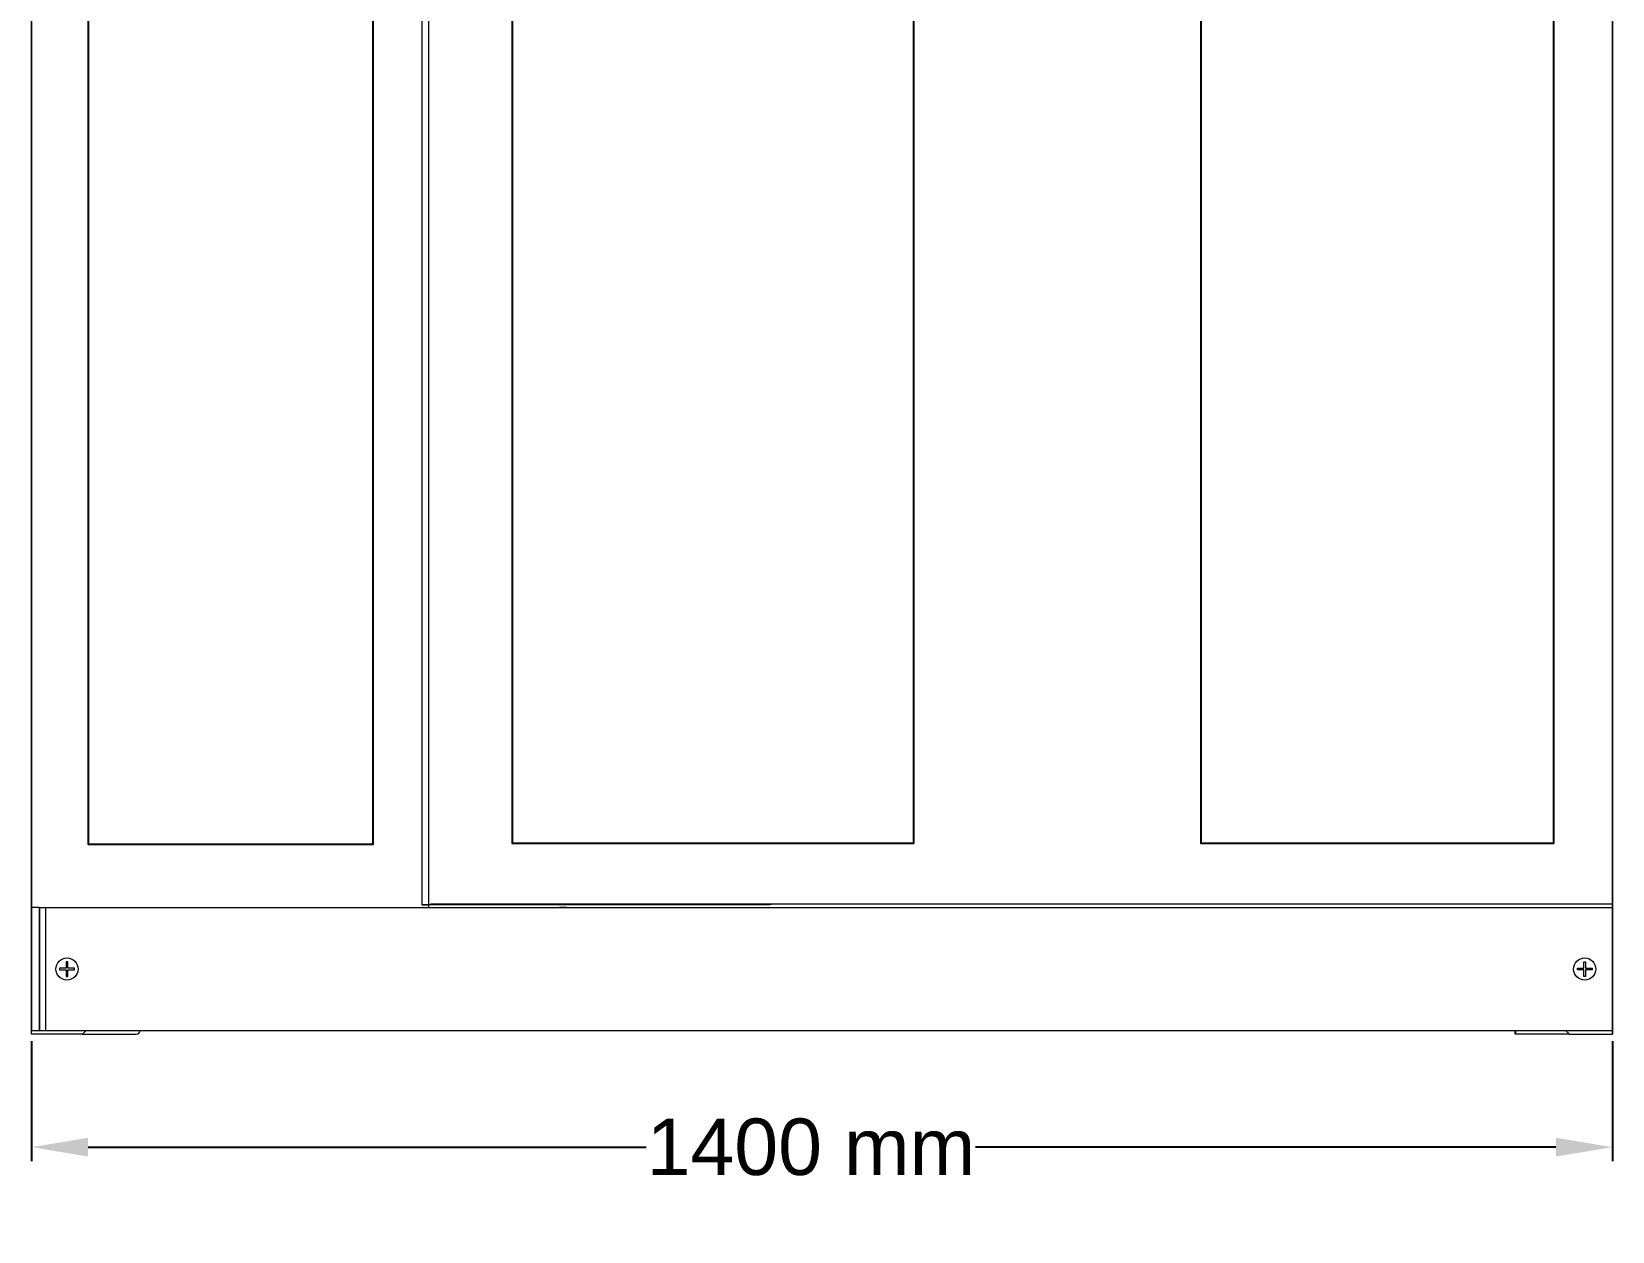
# Model space of a CAD drawing. Header units: millimetres. Extents: x 0 to 140, y -17 to 195.
# Drawn here: x 0 to 140, y -17.5 to 88.8 of the extents above; entities that cross this region are included whole.
import ezdxf

# ---------------------------------------------------------------- set-up
doc = ezdxf.new("R2010")
doc.units = ezdxf.units.MM
doc.layers.add('Visible (ANSI)', color=7, linetype='Continuous', lineweight=50)
doc.styles.get("Standard").update_dxf_attribs({"font": 'arial.ttf'})
doc.dimstyles.new('ISO-25', dxfattribs={"dimtxt": 2.5, "dimasz": 2.5, "dimexe": 1.25, "dimexo": 0.625, "dimtad": 1, "dimtxsty": 'Standard', "dimcen": 2.5, "dimadec": 0, "dimazin": 0, "dimtfac": 1, "dimtmove": 0, "dimatfit": 3, "dimfxl": 1, "dimarcsym": 0})

# ---------------------------------------------------------------- blocks, each defined once
blk = doc.blocks.new('*D5')
at = {"color": 0, "lineweight": -2, "transparency": 16777216}
for p, q in [((0, -0.62), (0, -11.25)), ((140, -0.62), (140, -11.25)), ((5, -10), (54.44, -10)), ((135, -10), (83.59, -10))]:
    blk.add_line(p, q, dxfattribs=at)
at = {"color": 0, "transparency": 16777216}
for points in [[(5, -9.17), (5, -10.83), (0, -10)], [(135, -9.17), (135, -10.83), (140, -10)]]:
    blk.add_solid(points, dxfattribs=at)
at = {"layer": 'Defpoints', "color": 0, "transparency": 16777216}
for p in [(0, 0), (140, 0), (140, -10)]:
    blk.add_point(p, dxfattribs=at)
at = {"color": 0, "lineweight": 15, "transparency": 16777216, "insert": (69.02, -10), "char_height": 5, "attachment_point": 5}
blk.add_mtext('1400 mm', dxfattribs=at)

msp = doc.modelspace()

# ---------------------------------------------------------------- linework, layer by layer
at = {"color": 0, "linetype": 'ByBlock', "lineweight": 15}
for p, q in [((0, 0.313), (0, 194.996)), ((0.01, 0.327), (0.01, 194.996)), ((34.546, 194.996), (34.546, 11.454)), ((35.177, 11.456), (35.177, 194.996)), ((0.667, 11.215), (0.667, 0.327)), ((0.721, 0.327), (0.721, 11.215)), ((1.215, 11.215), (1.215, 0.327)), ((34.546, 11.487), (65.392, 11.487)), ((34.546, 11.454), (35.155, 11.454)), ((35.177, 11.215), (35.177, 11.456)), ((35.377, 11.541), (139.997, 11.541)), ((46.739, 11.215), (139.942, 11.215)), ((47.36, 11.215), (46.739, 11.215)), ((3.053, 5.852), (2.482, 5.852)), ((2.482, 5.852), (2.482, 5.689)), ((2.482, 5.689), (3.053, 5.689)), ((3.217, 6.424), (3.053, 6.424)), ((3.053, 6.424), (3.053, 5.852)), ((3.053, 5.689), (3.053, 5.117)), ((3.217, 5.852), (3.217, 6.424)), ((3.788, 5.852), (3.217, 5.852)), ((3.217, 5.689), (3.788, 5.689)), ((3.217, 5.117), (3.217, 5.689)), ((3.788, 5.689), (3.788, 5.852)), ((136.894, 5.852), (137.465, 5.852)), ((136.894, 5.689), (136.894, 5.852)), ((137.465, 5.689), (136.894, 5.689)), ((137.465, 6.424), (137.629, 6.424)), ((137.465, 5.852), (137.465, 6.424)), ((137.465, 5.117), (137.465, 5.689)), ((137.629, 6.424), (137.629, 5.852)), ((137.629, 5.852), (138.2, 5.852)), ((138.2, 5.689), (137.629, 5.689)), ((137.629, 5.689), (137.629, 5.117)), ((138.2, 5.852), (138.2, 5.689)), ((3.053, 5.117), (3.217, 5.117)), ((137.629, 5.117), (137.465, 5.117)), ((4.496, 0), (0, 0)), ((0.01, 0.327), (0.667, 0.327)), ((0.534, 0.327), (139.942, 0.327)), ((4.823, 0.327), (4.496, 0)), ((135.859, 0.327), (136.186, 0)), ((4.496, 0), (9.265, 0)), ((136.186, 0), (131.417, 0)), ((136.186, 0), (139.997, 0))]:
    msp.add_line(p, q, dxfattribs=at)
at = {"color": 0, "linetype": 'ByBlock', "lineweight": 18}
msp.add_line((0, 0), (0, 194.996), dxfattribs=at)
at = {"lineweight": 15}
for p, q in [((139.997, 0), (139.997, 194.996)), ((139.997, 0), (139.997, 194.996)), ((139.997, 0), (139.997, 194.996)), ((139.997, 0), (139.997, 194.996)), ((139.997, 0), (139.997, 194.996)), ((139.997, 0), (139.997, 15.36)), ((139.997, 0), (139.997, 15.36)), ((139.997, 0), (139.997, 15.36)), ((0.667, 11.215), (0, 11.215)), ((0.667, 11.215), (46.739, 11.215))]:
    msp.add_line(p, q, dxfattribs=at)
msp.add_line((131.417, 0), (131.417, 0.327))
for points in [[(5.034, 190.442), (30.222, 190.442), (30.222, 16.794), (5.034, 16.794)], [(42.585, 190.284), (78.088, 190.284), (78.088, 16.898), (42.585, 16.898)], [(134.803, 190.345), (103.549, 190.345), (103.549, 16.927), (134.803, 16.927)]]:
    msp.add_lwpolyline(points, close=True)
at = {"color": 0, "linetype": 'ByBlock', "lineweight": 15}
for centre in [(3.135, 5.771), (137.547, 5.771)]:
    msp.add_circle(centre, 0.98, dxfattribs=at)
for centre, radius, end in [((35.155, 11.781), 0.327, 312.72112), ((65.392, 12.031), 0.544, 295.6621), ((9.265, 0.348), 0.348, 356.39009)]:
    msp.add_arc(centre, radius, 270, end, dxfattribs=at)
at = {"layer": 'Visible (ANSI)', "color": 0, "linetype": 'ByBlock', "lineweight": 15}
msp.add_line((139.997, 193.322), (139.997, 0), dxfattribs=at)
msp.add_line((139.997, 193.322), (139.997, 0), dxfattribs=at)
msp.add_line((139.997, 193.322), (139.997, 0), dxfattribs=at)
msp.add_line((139.997, 193.322), (139.997, 0), dxfattribs=at)
at = {"layer": 'Visible (ANSI)', "lineweight": 15}
msp.add_line((0, 0.665), (0, 9.172), dxfattribs=at)

# ---------------------------------------------------------------- dimensions: what is measured, and where the dimension line sits
at = {"lineweight": 15}
dim = msp.add_linear_dim(base=(139.997, -10), p1=(0, 0), p2=(139.997, 0), text='1400 mm', dimstyle='ISO-25', override={"dimtxt": 5, "dimasz": 5, "dimtad": 0, "dimtfillclr": 257}, dxfattribs=at)
dim.commit()
dim.dimension.update_dxf_attribs({"geometry": '*D5', "text_midpoint": (69.017, -10), "dimtype": 160})

doc.saveas('drawing.dxf')
